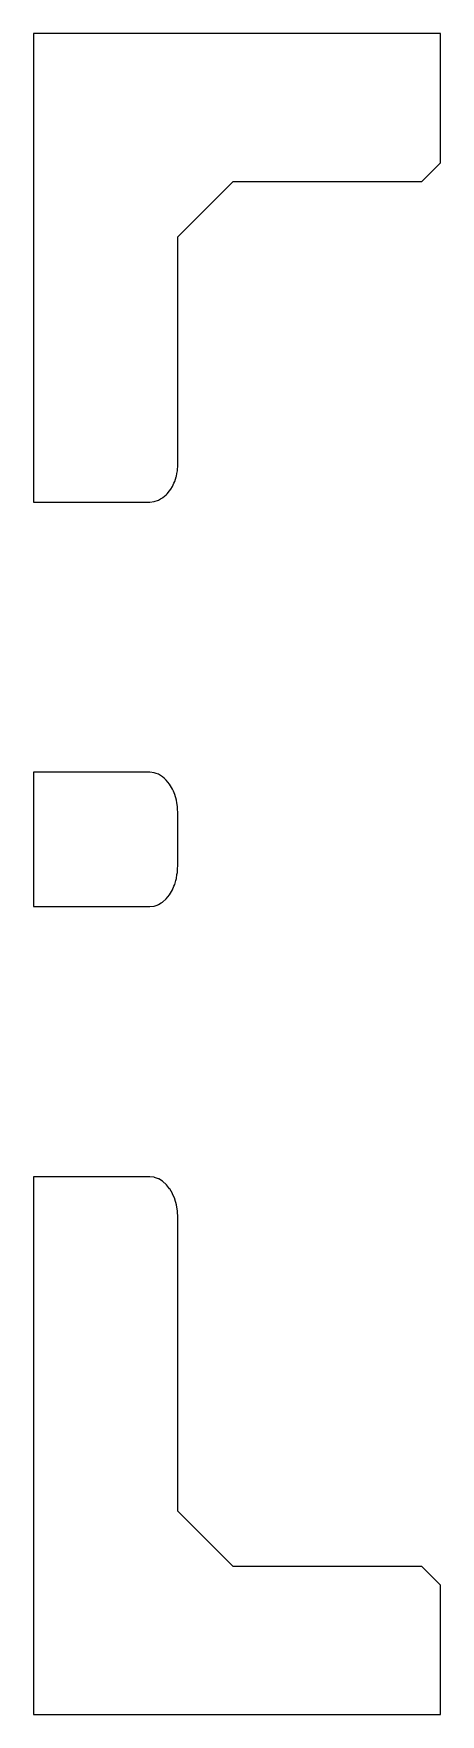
# Model space of a CAD drawing. Header units: metres. Extents: x 0 to 47.5, y 0 to 45.5.
# Drawn here: x 36.5 to 47.5, y 0 to 45.5 of the extents above.
import ezdxf

# ---------------------------------------------------------------- set-up
doc = ezdxf.new("R2010")
doc.units = ezdxf.units.M

msp = doc.modelspace()

# ---------------------------------------------------------------- linework, layer by layer
for p, q in [((47.5, 45.5), (36.5, 45.5)), ((36.5, 45.5), (36.5, 32.8184)), ((47.5, 42), (47.5, 45.5)), ((47, 41.5), (47.5, 42)), ((40.3959, 40), (41.8959, 41.5)), ((41.8959, 41.5), (47, 41.5)), ((40.3959, 33.805), (40.3959, 40)), ((40.3867, 33.6661), (40.3876, 33.6794)), ((40.3876, 33.6794), (40.3959, 33.805)), ((40.2087, 33.1717), (40.2527, 33.2408)), ((40.2527, 33.2408), (40.2926, 33.3284)), ((40.2926, 33.3284), (40.3142, 33.3757)), ((40.3142, 33.3757), (40.3541, 33.5052)), ((40.3541, 33.5052), (40.3592, 33.5219)), ((40.3592, 33.5219), (40.3723, 33.5951)), ((40.3723, 33.5951), (40.3867, 33.6661)), ((36.5, 32.8184), (39.6459, 32.8184)), ((39.6459, 32.8184), (39.6466, 32.8185)), ((39.6466, 32.8185), (39.7632, 32.8319)), ((39.7632, 32.8319), (39.7638, 32.8321)), ((39.7638, 32.8321), (39.8777, 32.8721)), ((39.8777, 32.8721), (39.8779, 32.8723)), ((39.8779, 32.8723), (39.9275, 32.9023)), ((39.9275, 32.9023), (39.9864, 32.9351)), ((39.9864, 32.9351), (39.9928, 32.9404)), ((39.9928, 32.9404), (40.0868, 33.0178)), ((40.0868, 33.0178), (40.107, 33.041)), ((40.107, 33.041), (40.1762, 33.1205)), ((40.1762, 33.1205), (40.2087, 33.1717)), ((39.6459, 25.5026), (36.5, 25.5026)), ((36.5, 25.5026), (36.5, 21.8684)), ((39.7632, 25.4891), (39.6459, 25.5026)), ((39.8156, 25.4707), (39.7632, 25.4891)), ((39.8777, 25.4489), (39.8156, 25.4707)), ((39.927, 25.419), (39.8777, 25.4489)), ((39.9864, 25.383), (39.927, 25.419)), ((40.0314, 25.3427), (39.9864, 25.383)), ((40.0868, 25.293), (40.0314, 25.3427)), ((40.1762, 25.1812), (40.0868, 25.293)), ((40.2527, 25.0502), (40.1762, 25.1812)), ((40.2786, 24.9882), (40.2527, 25.0502)), ((40.3142, 24.9034), (40.2786, 24.9882)), ((40.3592, 24.7443), (40.3142, 24.9034)), ((40.3702, 24.6774), (40.3592, 24.7443)), ((40.3867, 24.5769), (40.3702, 24.6774)), ((40.3903, 24.5104), (40.3867, 24.5769)), ((40.3959, 24.4052), (40.3903, 24.5104)), ((40.3959, 22.9658), (40.3959, 24.4052)), ((40.3769, 22.7348), (40.3867, 22.7942)), ((40.3867, 22.7942), (40.3926, 22.904)), ((40.3926, 22.904), (40.3959, 22.9658)), ((40.2269, 22.2766), (40.2527, 22.3208)), ((40.2527, 22.3208), (40.2931, 22.4173)), ((40.2931, 22.4173), (40.3142, 22.4676)), ((40.3142, 22.4676), (40.3435, 22.5713)), ((40.3435, 22.5713), (40.3592, 22.6267)), ((40.3592, 22.6267), (40.3769, 22.7348)), ((36.5, 21.8684), (39.6459, 21.8684)), ((39.6459, 21.8684), (39.7632, 21.882)), ((39.7632, 21.882), (39.8406, 21.9091)), ((39.8406, 21.9091), (39.8777, 21.9222)), ((39.8777, 21.9222), (39.9509, 21.9666)), ((39.9509, 21.9666), (39.9864, 21.9881)), ((39.9864, 21.9881), (40.0868, 22.078)), ((40.0868, 22.078), (40.1762, 22.1899)), ((40.1762, 22.1899), (40.2269, 22.2766)), ((39.6459, 14.5526), (36.5, 14.5526)), ((36.5, 14.5526), (36.5, 0)), ((39.7632, 14.5391), (39.6459, 14.5526)), ((39.7695, 14.5369), (39.7632, 14.5391)), ((39.8777, 14.4989), (39.7695, 14.5369)), ((39.8835, 14.4954), (39.8777, 14.4989)), ((39.9864, 14.433), (39.8835, 14.4954)), ((39.9915, 14.4284), (39.9864, 14.433)), ((40.0868, 14.343), (39.9915, 14.4284)), ((40.091, 14.3377), (40.0868, 14.343)), ((40.1762, 14.2312), (40.091, 14.3377)), ((40.1796, 14.2255), (40.1762, 14.2312)), ((40.2527, 14.1002), (40.1796, 14.2255)), ((40.2551, 14.0945), (40.2527, 14.1002)), ((40.3142, 13.9534), (40.2551, 14.0945)), ((40.3157, 13.9481), (40.3142, 13.9534)), ((40.3592, 13.7943), (40.3157, 13.9481)), ((40.36, 13.7897), (40.3592, 13.7943)), ((40.3867, 13.6269), (40.36, 13.7897)), ((40.3869, 13.6232), (40.3867, 13.6269)), ((40.3959, 13.4552), (40.3869, 13.6232)), ((40.3959, 5.5), (40.3959, 13.4552)), ((41.8959, 4), (40.3959, 5.5)), ((47, 4), (41.8959, 4)), ((47.5, 3.5), (47, 4)), ((47.5, 0), (47.5, 3.5)), ((36.5, 0), (47.5, 0))]:
    msp.add_line(p, q)

doc.saveas('drawing.dxf')
